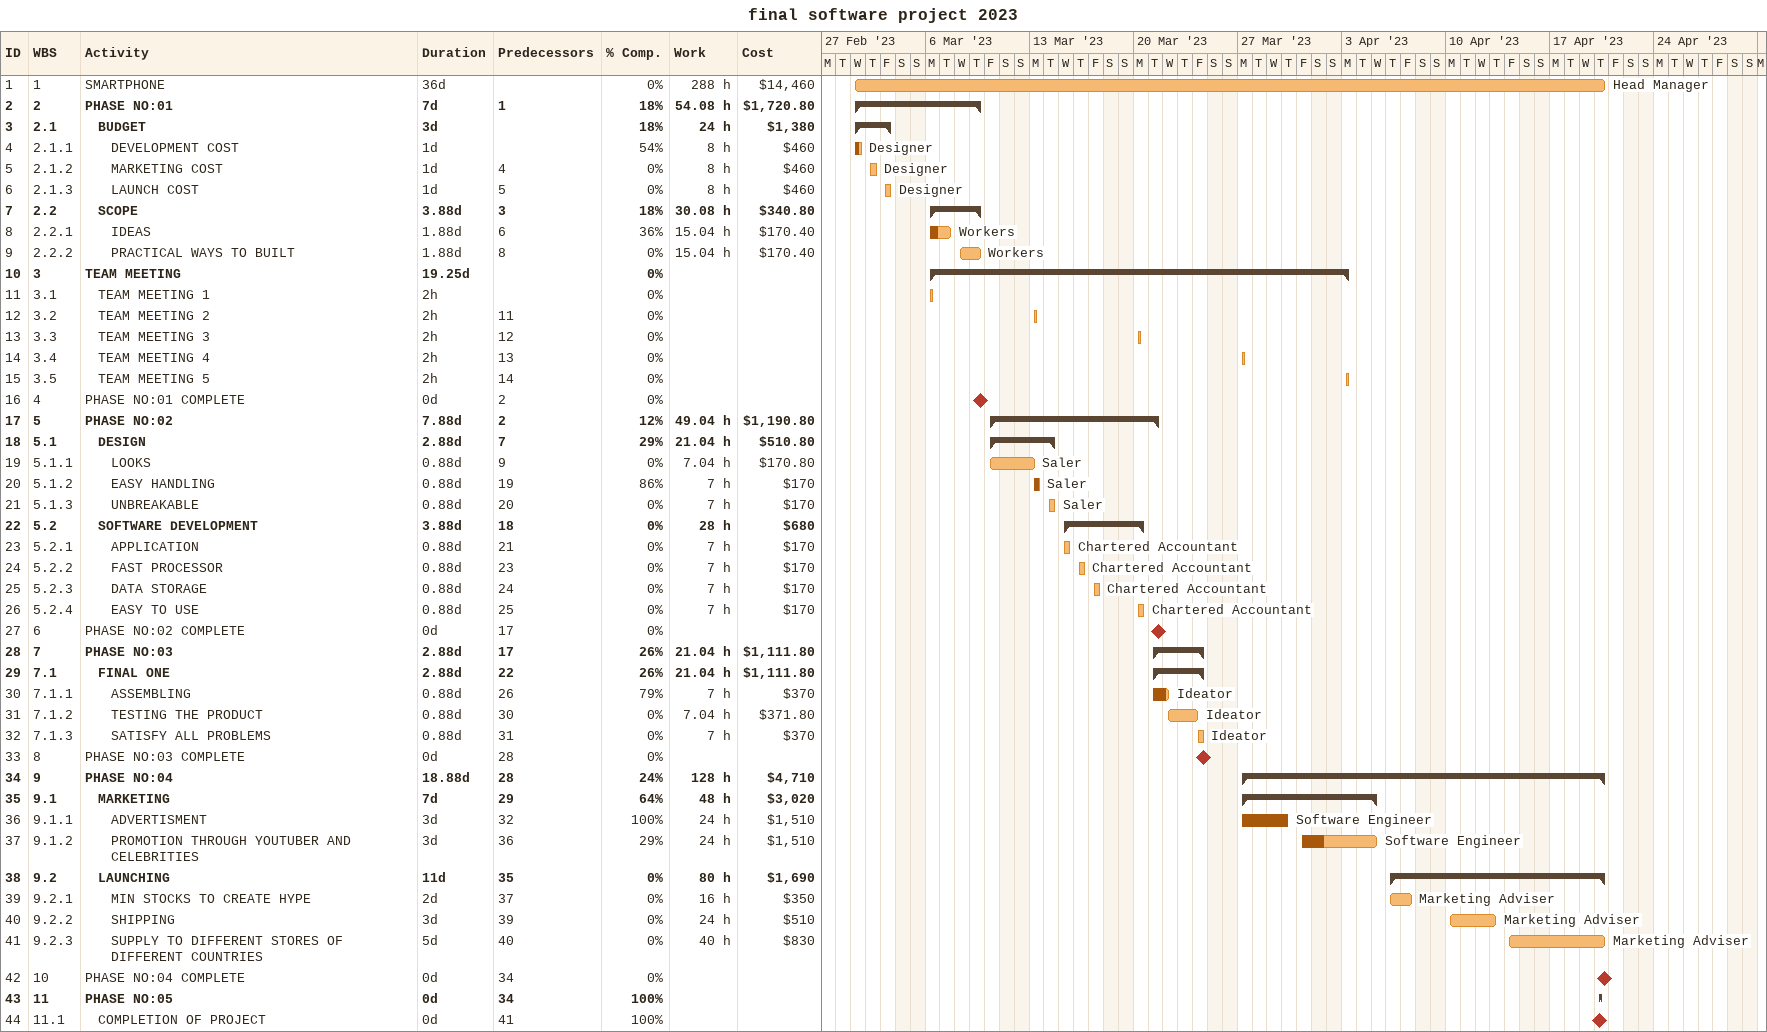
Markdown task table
final software project 2023

| ID | WBS | Task | Duration | Start | Finish | Predecessors | Resources | % complete | Work (h) | Cost ($) |
|---|---|---|---|---|---|---|---|---|---|---|
| 1 | 1 | SMARTPHONE | 36d | 2023-03-01 | 2023-04-20 |  | Head Manager | 0 | 288 | 14460 |
| 2 | 2 | **PHASE NO:01** | 7d | 2023-03-01 | 2023-03-09 | 1 |  | 18 | 54.08 | 1720.80 |
| 3 | 2.1 | **BUDGET** | 3d | 2023-03-01 | 2023-03-03 |  |  | 18 | 24 | 1380 |
| 4 | 2.1.1 | DEVELOPMENT COST | 1d | 2023-03-01 | 2023-03-01 |  | Designer | 54 | 8 | 460 |
| 5 | 2.1.2 | MARKETING COST | 1d | 2023-03-02 | 2023-03-02 | 4 | Designer | 0 | 8 | 460 |
| 6 | 2.1.3 | LAUNCH COST | 1d | 2023-03-03 | 2023-03-03 | 5 | Designer | 0 | 8 | 460 |
| 7 | 2.2 | **SCOPE** | 3.88d | 2023-03-06 | 2023-03-09 | 3 |  | 18 | 30.08 | 340.80 |
| 8 | 2.2.1 | IDEAS | 1.88d | 2023-03-06 | 2023-03-07 | 6 | Workers | 36 | 15.04 | 170.40 |
| 9 | 2.2.2 | PRACTICAL WAYS TO BUILT | 1.88d | 2023-03-08 | 2023-03-09 | 8 | Workers | 0 | 15.04 | 170.40 |
| 10 | 3 | **TEAM MEETING** | 19.25d | 2023-03-06 | 2023-04-03 |  |  | 0 |  |  |
| 11 | 3.1 | TEAM MEETING 1 | 2h | 2023-03-06 | 2023-03-06 |  |  | 0 |  |  |
| 12 | 3.2 | TEAM MEETING 2 | 2h | 2023-03-13 | 2023-03-13 | 11 |  | 0 |  |  |
| 13 | 3.3 | TEAM MEETING 3 | 2h | 2023-03-20 | 2023-03-20 | 12 |  | 0 |  |  |
| 14 | 3.4 | TEAM MEETING 4 | 2h | 2023-03-27 | 2023-03-27 | 13 |  | 0 |  |  |
| 15 | 3.5 | TEAM MEETING 5 | 2h | 2023-04-03 | 2023-04-03 | 14 |  | 0 |  |  |
| 16 | 4 | PHASE NO:01 COMPLETE | 0d | 2023-03-09 | 2023-03-09 | 2 |  | 0 |  |  |
| 17 | 5 | **PHASE NO:02** | 7.88d | 2023-03-10 | 2023-03-21 | 2 |  | 12 | 49.04 | 1190.80 |
| 18 | 5.1 | **DESIGN** | 2.88d | 2023-03-10 | 2023-03-14 | 7 |  | 29 | 21.04 | 510.80 |
| 19 | 5.1.1 | LOOKS | 0.88d | 2023-03-10 | 2023-03-13 | 9 | Saler | 0 | 7.04 | 170.80 |
| 20 | 5.1.2 | EASY HANDLING | 0.88d | 2023-03-13 | 2023-03-13 | 19 | Saler | 86 | 7 | 170 |
| 21 | 5.1.3 | UNBREAKABLE | 0.88d | 2023-03-14 | 2023-03-14 | 20 | Saler | 0 | 7 | 170 |
| 22 | 5.2 | **SOFTWARE DEVELOPMENT** | 3.88d | 2023-03-15 | 2023-03-20 | 18 |  | 0 | 28 | 680 |
| 23 | 5.2.1 | APPLICATION | 0.88d | 2023-03-15 | 2023-03-15 | 21 | Chartered Accountant | 0 | 7 | 170 |
| 24 | 5.2.2 | FAST PROCESSOR | 0.88d | 2023-03-16 | 2023-03-16 | 23 | Chartered Accountant | 0 | 7 | 170 |
| 25 | 5.2.3 | DATA STORAGE | 0.88d | 2023-03-17 | 2023-03-17 | 24 | Chartered Accountant | 0 | 7 | 170 |
| 26 | 5.2.4 | EASY TO USE | 0.88d | 2023-03-20 | 2023-03-20 | 25 | Chartered Accountant | 0 | 7 | 170 |
| 27 | 6 | PHASE NO:02 COMPLETE | 0d | 2023-03-21 | 2023-03-21 | 17 |  | 0 |  |  |
| 28 | 7 | **PHASE NO:03** | 2.88d | 2023-03-21 | 2023-03-24 | 17 |  | 26 | 21.04 | 1111.80 |
| 29 | 7.1 | **FINAL ONE** | 2.88d | 2023-03-21 | 2023-03-24 | 22 |  | 26 | 21.04 | 1111.80 |
| 30 | 7.1.1 | ASSEMBLING | 0.88d | 2023-03-21 | 2023-03-22 | 26 | Ideator | 79 | 7 | 370 |
| 31 | 7.1.2 | TESTING THE PRODUCT | 0.88d | 2023-03-22 | 2023-03-24 | 30 | Ideator | 0 | 7.04 | 371.80 |
| 32 | 7.1.3 | SATISFY ALL PROBLEMS | 0.88d | 2023-03-24 | 2023-03-24 | 31 | Ideator | 0 | 7 | 370 |
| 33 | 8 | PHASE NO:03 COMPLETE | 0d | 2023-03-24 | 2023-03-24 | 28 |  | 0 |  |  |
| 34 | 9 | **PHASE NO:04** | 18.88d | 2023-03-27 | 2023-04-20 | 28 |  | 24 | 128 | 4710 |
| 35 | 9.1 | **MARKETING** | 7d | 2023-03-27 | 2023-04-05 | 29 |  | 64 | 48 | 3020 |
| 36 | 9.1.1 | ADVERTISMENT | 3d | 2023-03-27 | 2023-03-30 | 32 | Software Engineer | 100 | 24 | 1510 |
| 37 | 9.1.2 | PROMOTION THROUGH YOUTUBER AND CELEBRITIES | 3d | 2023-03-31 | 2023-04-05 | 36 | Software Engineer | 29 | 24 | 1510 |
| 38 | 9.2 | **LAUNCHING** | 11d | 2023-04-06 | 2023-04-20 | 35 |  | 0 | 80 | 1690 |
| 39 | 9.2.1 | MIN STOCKS TO CREATE HYPE | 2d | 2023-04-06 | 2023-04-07 | 37 | Marketing Adviser | 0 | 16 | 350 |
| 40 | 9.2.2 | SHIPPING | 3d | 2023-04-10 | 2023-04-13 | 39 | Marketing Adviser | 0 | 24 | 510 |
| 41 | 9.2.3 | SUPPLY TO DIFFERENT STORES OF DIFFERENT COUNTRIES | 5d | 2023-04-14 | 2023-04-20 | 40 | Marketing Adviser | 0 | 40 | 830 |
| 42 | 10 | PHASE NO:04 COMPLETE | 0d | 2023-04-20 | 2023-04-20 | 34 |  | 0 |  |  |
| 43 | 11 | **PHASE NO:05** | 0d | 2023-04-20 | 2023-04-20 | 34 |  | 100 |  |  |
| 44 | 11.1 | COMPLETION OF PROJECT | 0d | 2023-04-20 | 2023-04-20 | 41 |  | 100 |  |  |
